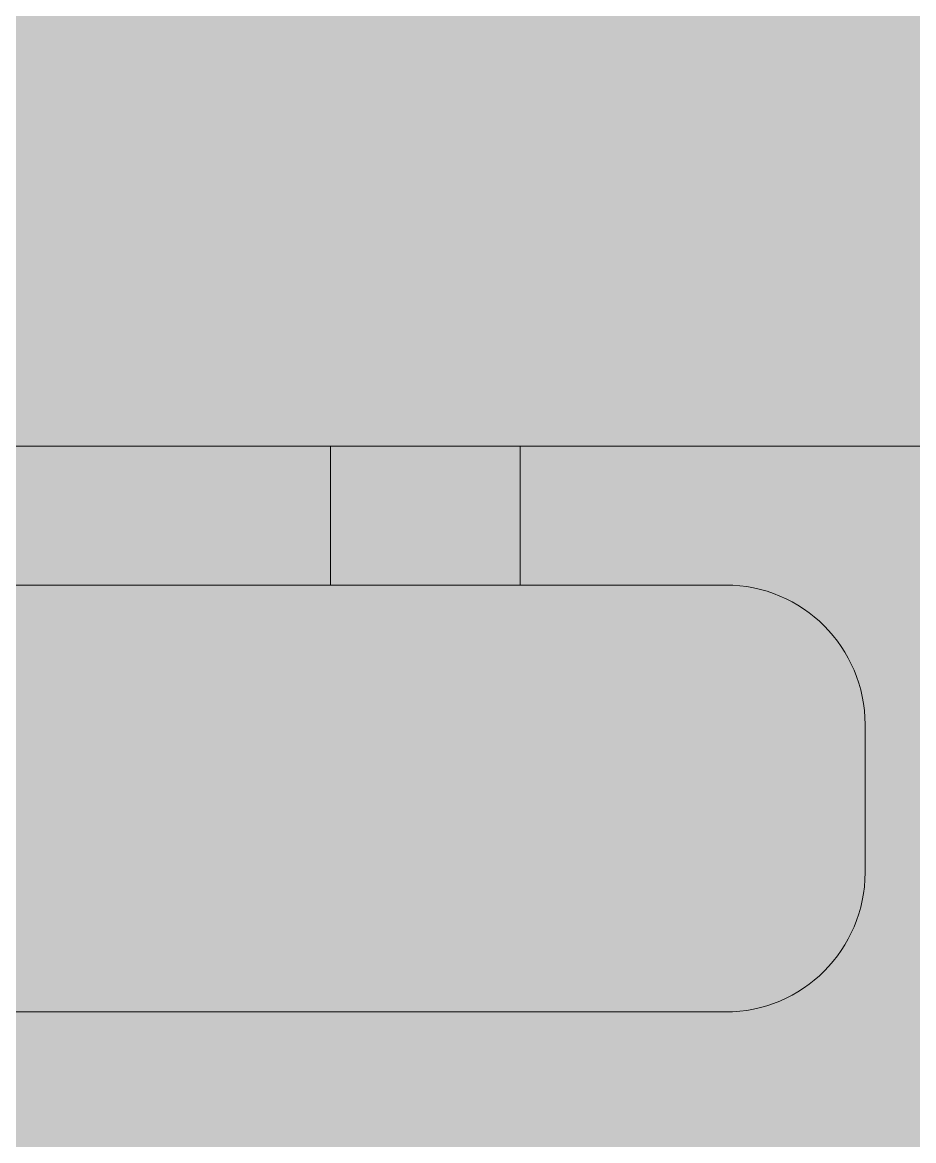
# Model space of a CAD drawing. Header units: inches. Extents: x -12418 to 183584, y -29325 to 19878.
# Drawn here: x 6121.3 to 6246.6, y -9268.2 to -9111 of the extents above; entities that cross this region are included whole.
import ezdxf
from ezdxf.enums import TextEntityAlignment as Align

# ---------------------------------------------------------------- set-up
doc = ezdxf.new("R2010")
doc.units = ezdxf.units.IN
doc.header["$LTSCALE"] = 25
doc.header["$MEASUREMENT"] = 0
doc.linetypes.add('DASHDOT', pattern=[25.4, 12.7, -6.35, 0, -6.35])
doc.layers.get('0').update_dxf_attribs({"color": 8})
for name, color, linetype, lineweight in [('00-Ground Floor$0$LOADING', 253, 'Continuous', 5), ('00-Ground Floor$0$NEW Wall', 166, 'Continuous', 5), ('E-LITE-CIRC-NUMB', 6, 'Continuous', 25), ('E-LITE-CLNG', 150, 'Continuous', 35), ('E-LITE-CLNG-CNDT', 6, 'DASHDOT', 35), ('E-LITE-CTRL', 6, 'Continuous', 25), ('E-LITE-IDEN', 6, 'Continuous', 25)]:
    doc.layers.add(name, color=color, linetype=linetype, lineweight=lineweight)
doc.styles.add('DC_Simplex', font='SIMPLEX.shx', dxfattribs={"width": 0.7})

# ---------------------------------------------------------------- blocks, each defined once
blk = doc.blocks.new('*X137')
at = {"color": 0}
for p, q in [((5, 3), (5, 3)), ((5, 3), (5, 3)), ((5, 3), (5, 3)), ((5, 3), (5, 3)), ((5, 3), (5, 3)), ((5, 3), (5, 3)), ((5, 3), (5, 3)), ((5, 3), (5, 3)), ((5, 3), (5, 3)), ((5, 3), (5, 3)), ((5, 3), (5, 3)), ((5, 3), (5, 3)), ((5, 3), (5, 3)), ((5, 3), (5, 3)), ((5, 3), (5, 3)), ((5, 3), (5, 3)), ((5, 3), (5, 3)), ((5, 3), (5, 3)), ((5, 3), (5, 3)), ((5, 3), (5, 3)), ((5, 3), (5, 3)), ((5, 3), (5, 3)), ((5, 3), (5, 3)), ((5, 3), (5, 3)), ((5, 3), (5, 3)), ((5, 3), (5, 3)), ((5, 3), (5, 3)), ((5, 3), (5, 3)), ((5, 3), (5, 3)), ((5, 3), (5, 3)), ((5, 3), (5, 3)), ((5, 3), (5, 3)), ((5, 3), (5, 3)), ((5, 3), (5, 3)), ((5, 3), (5, 3)), ((5, 3), (5, 3)), ((5, 3), (5, 3)), ((5, 3), (5, 3)), ((5, 3), (5, 3)), ((5, 3), (5, 3)), ((5, 3), (5, 3)), ((5, 3), (5, 3)), ((5, 3), (5, 3)), ((5, 3), (5, 3)), ((5, 3), (5, 3)), ((5, 3), (5, 3)), ((5, 3), (5, 3)), ((5, 3), (5, 3)), ((5, 3), (5, 3)), ((5, 3), (5, 3)), ((5, 3), (5, 3)), ((5, 3), (5, 3)), ((5, 3), (5, 3)), ((5, 3), (5, 3)), ((5, 3), (5, 3)), ((5, 3), (5, 3)), ((5, 3), (5, 3)), ((5, 3), (5, 3)), ((5, 3), (5, 3)), ((5, 3), (5, 3)), ((5, 3), (5, 3)), ((5, 3), (5, 3)), ((5, 3), (5, 3)), ((5, 3), (5, 3)), ((5, 3), (5, 3)), ((5, 3), (5, 3)), ((6, 3), (5, 3)), ((5, 3), (5, 3)), ((6, 3), (5, 3)), ((5, 3), (5, 3)), ((6, 3), (5, 3)), ((5, 3), (5, 3)), ((6, 3), (5, 3)), ((5, 3), (5, 3)), ((5, 3), (5, 3)), ((5, 3), (5, 3)), ((5, 3), (5, 3)), ((5, 3), (5, 3)), ((5, 3), (5, 3)), ((5, 3), (5, 3)), ((5, 3), (5, 3)), ((5, 3), (5, 3)), ((5, 3), (5, 3)), ((5, 3), (5, 3)), ((5, 3), (5, 3)), ((5, 3), (5, 3)), ((5, 3), (5, 3)), ((5, 3), (5, 3)), ((5, 3), (5, 3)), ((5, 3), (5, 3)), ((5, 3), (5, 3)), ((5, 3), (5, 3)), ((5, 3), (5, 3)), ((5, 3), (5, 3)), ((5, 3), (5, 3)), ((5, 3), (5, 3)), ((6, 3), (6, 3)), ((6, 3), (6, 3)), ((6, 3), (6, 3)), ((6, 3), (6, 3)), ((6, 3), (6, 3)), ((6, 3), (6, 3)), ((6, 3), (6, 3)), ((6, 3), (6, 3)), ((6, 3), (6, 3)), ((6, 3), (6, 3)), ((6, 3), (6, 3)), ((6, 3), (6, 3)), ((6, 3), (6, 3)), ((6, 3), (6, 3)), ((6, 3), (6, 3)), ((6, 3), (6, 3)), ((6, 3), (6, 3)), ((6, 3), (6, 3)), ((6, 3), (6, 3)), ((6, 3), (6, 3)), ((6, 3), (6, 3)), ((6, 3), (6, 3)), ((6, 3), (6, 3)), ((6, 3), (6, 3)), ((6, 3), (6, 3)), ((6, 3), (6, 3)), ((6, 3), (6, 3)), ((6, 3), (6, 3)), ((6, 3), (6, 3)), ((6, 3), (6, 3)), ((6, 3), (6, 3)), ((6, 3), (6, 3)), ((6, 3), (6, 3)), ((6, 3), (6, 3)), ((6, 3), (6, 3)), ((6, 3), (6, 3)), ((6, 3), (6, 3)), ((6, 3), (6, 3)), ((6, 3), (6, 3)), ((6, 3), (6, 3)), ((6, 3), (6, 3)), ((6, 3), (6, 3)), ((6, 3), (6, 3)), ((6, 3), (6, 3)), ((6, 3), (6, 3)), ((6, 3), (6, 3)), ((6, 3), (6, 3)), ((6, 3), (6, 3)), ((6, 3), (6, 3)), ((6, 3), (6, 3)), ((6, 3), (6, 3)), ((6, 3), (6, 3)), ((6, 3), (6, 3)), ((6, 3), (6, 3)), ((6, 3), (6, 3)), ((6, 3), (6, 3)), ((6, 3), (6, 3)), ((6, 3), (6, 3)), ((6, 3), (6, 3)), ((6, 3), (6, 3)), ((6, 3), (6, 3)), ((6, 3), (6, 3)), ((6, 3), (6, 3)), ((6, 3), (6, 3)), ((6, 3), (6, 3)), ((6, 3), (6, 3)), ((6, 3), (6, 3)), ((6, 3), (6, 3)), ((6, 3), (6, 3)), ((6, 3), (6, 3)), ((6, 3), (6, 3)), ((6, 3), (6, 3)), ((6, 3), (6, 3)), ((6, 3), (6, 3)), ((6, 3), (6, 3)), ((6, 3), (6, 3)), ((6, 3), (6, 3)), ((6, 3), (6, 3)), ((6, 3), (6, 3)), ((6, 3), (6, 3)), ((6, 3), (6, 3)), ((6, 3), (6, 3)), ((6, 3), (6, 3)), ((6, 3), (6, 3)), ((6, 3), (6, 3)), ((6, 3), (6, 3)), ((6, 3), (6, 3)), ((6, 3), (6, 3)), ((6, 3), (6, 3)), ((6, 3), (6, 3)), ((6, 3), (6, 3)), ((6, 3), (6, 3)), ((6, 3), (6, 3)), ((6, 3), (6, 3)), ((6, 3), (6, 3)), ((6, 3), (6, 3)), ((6, 3), (6, 3)), ((6, 3), (6, 3)), ((6, 3), (6, 3)), ((6, 3), (6, 3)), ((6, 3), (6, 3)), ((6, 3), (6, 3)), ((6, 3), (6, 3)), ((6, 3), (6, 3)), ((6, 3), (6, 3)), ((6, 3), (6, 3)), ((6, 3), (6, 3)), ((6, 3), (6, 3)), ((6, 3), (6, 3)), ((6, 3), (6, 3)), ((6, 3), (6, 3)), ((6, 3), (6, 3)), ((6, 3), (6, 3)), ((6, 3), (6, 3)), ((6, 3), (6, 3)), ((6, 3), (6, 3)), ((6, 3), (6, 3)), ((6, 3), (6, 3)), ((6, 3), (6, 3)), ((6, 3), (6, 3)), ((6, 3), (6, 3)), ((6, 3), (6, 3)), ((6, 3), (6, 3)), ((6, 3), (6, 3)), ((6, 3), (6, 3)), ((6, 3), (6, 3)), ((6, 3), (6, 3)), ((6, 3), (6, 3)), ((6, 3), (6, 3)), ((6, 3), (6, 3)), ((6, 3), (6, 3)), ((6, 3), (6, 3)), ((6, 3), (6, 3)), ((6, 3), (6, 3)), ((6, 3), (6, 3)), ((6, 3), (6, 3)), ((6, 3), (6, 3)), ((6, 3), (6, 3)), ((6, 3), (6, 3)), ((6, 3), (6, 3)), ((6, 3), (6, 3)), ((6, 3), (6, 3)), ((6, 3), (6, 3)), ((6, 3), (6, 3)), ((6, 3), (6, 3)), ((6, 3), (6, 3)), ((6, 3), (6, 3)), ((6, 3), (6, 3)), ((6, 3), (6, 3)), ((6, 3), (6, 3)), ((6, 3), (6, 3)), ((6, 3), (6, 3)), ((6, 3), (6, 3)), ((6, 3), (6, 3)), ((6, 3), (6, 3)), ((6, 3), (6, 3)), ((6, 3), (6, 3)), ((6, 3), (6, 3)), ((6, 3), (6, 3)), ((6, 3), (6, 3)), ((6, 3), (6, 3)), ((6, 3), (6, 3)), ((6, 3), (6, 3)), ((6, 3), (6, 3)), ((6, 3), (6, 3)), ((6, 3), (6, 3)), ((6, 3), (6, 3)), ((6, 3), (6, 3)), ((6, 3), (6, 3)), ((6, 3), (6, 3)), ((6, 3), (6, 3)), ((6, 3), (6, 3)), ((6, 3), (6, 3)), ((6, 3), (6, 3)), ((6, 3), (6, 3)), ((6, 3), (6, 3)), ((6, 3), (6, 3)), ((6, 3), (6, 3)), ((6, 3), (6, 3)), ((6, 3), (6, 3)), ((6, 3), (6, 3)), ((6, 3), (6, 3)), ((6, 3), (6, 3)), ((6, 3), (6, 3)), ((6, 3), (6, 3)), ((6, 3), (6, 3)), ((6, 3), (6, 3)), ((6, 3), (6, 3)), ((6, 3), (6, 3)), ((6, 3), (6, 3)), ((6, 3), (6, 3)), ((6, 3), (6, 3)), ((6, 3), (6, 3)), ((6, 3), (6, 3)), ((6, 3), (6, 3)), ((6, 3), (6, 3)), ((6, 3), (6, 3)), ((6, 3), (6, 3)), ((6, 3), (6, 3)), ((6, 3), (6, 3)), ((6, 3), (6, 3)), ((6, 3), (6, 3)), ((6, 3), (6, 3)), ((6, 3), (6, 3)), ((6, 3), (5, 3)), ((6, 3), (5, 3)), ((6, 3), (5, 3)), ((6, 3), (5, 3)), ((6, 3), (5, 3)), ((6, 3), (6, 3)), ((6, 3), (6, 3)), ((6, 3), (6, 3)), ((6, 3), (6, 3)), ((6, 3), (6, 3)), ((6, 3), (6, 3)), ((6, 3), (6, 3)), ((6, 3), (6, 3)), ((6, 3), (6, 3)), ((6, 3), (6, 3)), ((6, 3), (6, 3)), ((6, 3), (6, 3)), ((6, 3), (6, 3)), ((6, 3), (6, 3)), ((6, 3), (6, 3)), ((6, 3), (6, 3)), ((6, 3), (6, 3)), ((6, 3), (6, 3)), ((6, 3), (6, 3)), ((6, 3), (6, 3)), ((6, 3), (6, 3)), ((6, 3), (6, 3)), ((6, 3), (6, 3)), ((6, 3), (6, 3)), ((6, 3), (6, 3)), ((6, 3), (6, 3)), ((6, 3), (6, 3)), ((6, 3), (6, 3)), ((6, 3), (6, 3)), ((6, 3), (6, 3)), ((6, 3), (6, 3)), ((6, 3), (6, 3)), ((6, 3), (6, 3)), ((6, 3), (6, 3)), ((6, 3), (6, 3)), ((6, 3), (6, 3)), ((6, 3), (6, 3)), ((6, 3), (6, 3)), ((6, 3), (6, 3)), ((6, 3), (6, 3)), ((6, 3), (6, 3)), ((6, 3), (6, 3)), ((6, 3), (6, 3)), ((6, 3), (6, 3)), ((6, 3), (6, 3)), ((6, 3), (6, 3)), ((6, 3), (6, 3)), ((6, 3), (6, 3)), ((6, 3), (6, 3)), ((6, 3), (6, 3)), ((6, 3), (6, 3)), ((6, 3), (6, 3)), ((6, 3), (6, 3)), ((6, 3), (6, 3)), ((6, 3), (6, 3)), ((6, 3), (6, 3)), ((6, 3), (6, 3)), ((6, 3), (6, 3)), ((6, 3), (6, 3)), ((6, 3), (6, 3)), ((6, 3), (6, 3)), ((6, 3), (6, 3)), ((6, 3), (6, 3)), ((6, 3), (6, 3)), ((6, 3), (6, 3)), ((6, 3), (6, 3)), ((6, 3), (6, 3)), ((6, 3), (6, 3)), ((6, 3), (6, 3)), ((6, 3), (6, 3)), ((6, 3), (6, 3)), ((6, 3), (6, 3)), ((6, 3), (6, 3)), ((6, 3), (6, 3)), ((6, 3), (6, 3)), ((6, 3), (6, 3)), ((6, 3), (6, 3)), ((6, 3), (6, 3)), ((6, 3), (6, 3)), ((6, 3), (6, 3)), ((6, 3), (6, 3)), ((6, 3), (6, 3)), ((6, 3), (6, 3)), ((6, 3), (6, 3)), ((6, 3), (6, 3)), ((6, 3), (6, 3)), ((6, 3), (6, 3)), ((6, 3), (6, 3)), ((6, 3), (6, 3)), ((6, 3), (6, 3)), ((6, 3), (6, 3)), ((6, 3), (6, 3)), ((6, 3), (6, 3)), ((6, 3), (6, 3)), ((6, 3), (6, 3)), ((6, 3), (6, 3)), ((6, 3), (6, 3)), ((6, 3), (6, 3)), ((6, 3), (6, 3)), ((6, 3), (6, 3)), ((6, 3), (6, 3)), ((6, 3), (6, 3)), ((6, 3), (6, 3)), ((6, 3), (6, 3)), ((6, 3), (6, 3)), ((6, 3), (6, 3)), ((6, 3), (6, 3)), ((6, 3), (6, 3)), ((6, 3), (6, 3)), ((6, 3), (6, 3)), ((6, 3), (6, 3)), ((6, 3), (6, 3)), ((6, 3), (6, 3)), ((6, 3), (6, 3)), ((6, 3), (6, 3)), ((6, 3), (6, 3)), ((6, 3), (6, 3)), ((6, 3), (6, 3)), ((6, 3), (6, 3)), ((6, 3), (6, 3)), ((6, 3), (6, 3)), ((6, 3), (6, 3)), ((6, 3), (6, 3)), ((6, 3), (6, 3)), ((6, 3), (6, 3)), ((6, 3), (6, 3)), ((6, 3), (6, 3)), ((6, 3), (6, 3)), ((6, 3), (6, 3)), ((6, 3), (6, 3)), ((6, 3), (6, 3)), ((6, 3), (6, 3)), ((6, 3), (6, 3)), ((6, 3), (6, 3)), ((6, 3), (6, 3)), ((6, 3), (6, 3)), ((6, 3), (6, 3)), ((6, 3), (6, 3)), ((6, 3), (6, 3)), ((6, 3), (6, 3)), ((6, 3), (6, 3)), ((6, 3), (6, 3)), ((6, 3), (6, 3)), ((6, 3), (6, 3)), ((6, 3), (6, 3)), ((6, 3), (6, 3)), ((6, 3), (6, 3)), ((6, 3), (6, 3)), ((6, 3), (6, 3)), ((6, 3), (6, 3)), ((6, 3), (6, 3)), ((6, 3), (6, 3)), ((6, 3), (6, 3)), ((6, 3), (6, 3)), ((6, 3), (6, 3)), ((6, 3), (6, 3)), ((6, 3), (6, 3)), ((6, 3), (6, 3)), ((6, 3), (6, 3)), ((6, 3), (6, 3)), ((6, 3), (6, 3)), ((6, 3), (6, 3)), ((6, 3), (6, 3)), ((6, 3), (6, 3)), ((6, 3), (6, 3)), ((6, 3), (6, 3)), ((6, 3), (6, 3)), ((6, 3), (6, 3)), ((6, 3), (6, 3)), ((6, 3), (6, 3)), ((6, 3), (6, 3)), ((6, 3), (6, 3)), ((6, 3), (6, 3)), ((6, 3), (6, 3)), ((6, 3), (6, 3)), ((6, 3), (6, 3)), ((6, 3), (6, 3)), ((6, 3), (6, 3)), ((6, 3), (6, 3)), ((6, 3), (6, 3)), ((6, 3), (6, 3)), ((6, 3), (6, 3)), ((6, 3), (6, 3)), ((6, 3), (6, 3)), ((6, 3), (6, 3)), ((6, 3), (6, 3)), ((6, 3), (6, 3)), ((6, 3), (6, 3)), ((6, 3), (6, 3)), ((6, 3), (6, 3)), ((6, 3), (6, 3)), ((6, 3), (6, 3)), ((6, 3), (6, 3)), ((6, 3), (6, 3)), ((6, 3), (6, 3)), ((6, 3), (6, 3)), ((6, 3), (6, 3)), ((6, 3), (6, 3)), ((6, 3), (6, 3)), ((6, 3), (6, 3)), ((6, 3), (6, 3)), ((6, 3), (6, 3)), ((6, 3), (6, 3)), ((6, 3), (6, 3)), ((6, 3), (6, 3)), ((6, 3), (6, 3)), ((6, 3), (6, 3)), ((6, 3), (6, 3)), ((6, 3), (6, 3)), ((6, 3), (6, 3)), ((6, 3), (6, 3)), ((6, 3), (6, 3)), ((6, 3), (6, 3)), ((6, 3), (6, 3)), ((6, 3), (6, 3)), ((6, 3), (6, 3)), ((6, 3), (6, 3)), ((6, 3), (6, 3)), ((6, 3), (6, 3)), ((6, 3), (6, 3)), ((6, 3), (6, 3)), ((6, 3), (6, 3)), ((6, 3), (6, 3)), ((6, 3), (6, 3)), ((6, 3), (6, 3)), ((6, 3), (6, 3)), ((6, 3), (6, 3)), ((6, 3), (6, 3)), ((6, 3), (6, 3)), ((6, 3), (6, 3)), ((6, 3), (6, 3)), ((6, 3), (6, 3)), ((6, 3), (6, 3)), ((6, 3), (6, 3)), ((6, 3), (6, 3)), ((6, 3), (6, 3)), ((6, 3), (6, 3)), ((6, 3), (6, 3)), ((6, 3), (6, 3)), ((6, 3), (6, 3)), ((6, 3), (6, 3)), ((6, 3), (6, 3)), ((6, 3), (6, 3)), ((6, 3), (6, 3)), ((6, 3), (6, 3)), ((6, 3), (6, 3)), ((6, 3), (6, 3)), ((6, 3), (6, 3)), ((6, 3), (6, 3)), ((6, 3), (6, 3)), ((6, 3), (6, 3)), ((6, 3), (6, 3)), ((6, 3), (6, 3)), ((6, 3), (6, 3)), ((6, 3), (6, 3)), ((6, 3), (6, 3)), ((6, 3), (6, 3)), ((6, 3), (6, 3)), ((6, 3), (6, 3)), ((6, 3), (6, 3)), ((6, 3), (6, 3)), ((6, 3), (6, 3)), ((6, 3), (6, 3)), ((6, 3), (6, 3)), ((6, 3), (6, 3)), ((6, 3), (6, 3)), ((6, 3), (6, 3)), ((6, 3), (6, 3)), ((6, 3), (6, 3)), ((6, 3), (6, 3)), ((6, 3), (6, 3)), ((6, 3), (6, 3)), ((6, 3), (6, 3)), ((6, 3), (6, 3)), ((6, 3), (6, 3)), ((6, 3), (6, 3)), ((6, 3), (6, 3)), ((6, 3), (6, 3)), ((6, 3), (6, 3)), ((6, 3), (6, 3)), ((6, 3), (6, 3)), ((6, 3), (6, 3)), ((6, 3), (6, 3)), ((6, 3), (6, 3)), ((6, 3), (6, 3)), ((6, 3), (6, 3)), ((6, 3), (6, 3)), ((6, 3), (6, 3)), ((6, 3), (6, 3)), ((6, 3), (6, 3)), ((6, 3), (6, 3)), ((6, 3), (6, 3)), ((6, 3), (6, 3)), ((6, 3), (6, 3)), ((6, 3), (6, 3)), ((6, 3), (6, 3)), ((6, 3), (6, 3)), ((6, 3), (6, 3)), ((6, 3), (6, 3)), ((6, 3), (6, 3)), ((6, 3), (6, 3)), ((6, 3), (6, 3)), ((6, 3), (6, 3)), ((6, 3), (6, 3)), ((6, 3), (6, 3)), ((6, 3), (6, 3)), ((6, 3), (6, 3)), ((6, 3), (6, 3)), ((6, 3), (6, 3)), ((6, 3), (6, 3)), ((6, 3), (6, 3)), ((6, 3), (6, 3)), ((6, 3), (6, 3)), ((6, 3), (6, 3)), ((6, 3), (6, 3)), ((6, 3), (6, 3)), ((6, 3), (6, 3))]:
    blk.add_line(p, q, dxfattribs=at)
blk = doc.blocks.new('*X138')
at = {"color": 0}
for p, q in [((13, 1), (13, 1)), ((13, 1), (13, 1)), ((13, 1), (13, 1)), ((13, 1), (13, 1)), ((13, 1), (13, 1)), ((13, 1), (13, 1)), ((13, 1), (13, 1)), ((13, 1), (13, 1)), ((13, 1), (13, 1)), ((13, 1), (13, 1)), ((13, 1), (13, 1)), ((13, 1), (13, 1)), ((13, 1), (13, 1)), ((13, 1), (13, 1)), ((13, 1), (13, 1)), ((13, 1), (14, 1)), ((13, 1), (14, 1)), ((13, 1), (14, 1)), ((13, 1), (13, 1)), ((13, 1), (13, 1)), ((13, 1), (13, 1)), ((13, 1), (13, 1)), ((13, 1), (13, 1)), ((13, 1), (13, 1)), ((13, 1), (13, 1)), ((13, 1), (13, 1)), ((13, 1), (13, 1)), ((13, 1), (13, 1)), ((13, 1), (13, 1)), ((13, 1), (13, 1)), ((13, 1), (13, 1)), ((13, 1), (13, 1)), ((13, 1), (13, 1)), ((13, 1), (13, 1)), ((13, 1), (13, 1)), ((13, 1), (13, 1)), ((13, 1), (13, 1)), ((13, 1), (13, 1)), ((13, 1), (13, 1)), ((13, 1), (13, 1)), ((13, 1), (13, 1)), ((13, 1), (13, 1)), ((13, 1), (13, 1)), ((13, 1), (13, 1)), ((13, 1), (13, 1)), ((13, 1), (13, 1)), ((13, 1), (13, 1)), ((13, 1), (13, 1)), ((13, 1), (13, 1)), ((13, 1), (13, 1)), ((13, 1), (13, 1)), ((13, 1), (13, 1)), ((13, 1), (13, 1)), ((13, 1), (13, 1)), ((13, 1), (13, 1)), ((13, 1), (13, 1)), ((13, 1), (13, 1)), ((13, 1), (13, 1)), ((13, 1), (13, 1)), ((13, 1), (13, 1)), ((13, 1), (13, 1)), ((13, 1), (13, 1)), ((13, 1), (13, 1)), ((13, 1), (13, 1)), ((13, 1), (13, 1)), ((13, 1), (13, 1)), ((13, 1), (13, 1)), ((13, 1), (13, 1)), ((13, 1), (13, 1)), ((13, 1), (13, 1)), ((13, 1), (13, 1)), ((13, 1), (13, 1)), ((13, 1), (13, 1)), ((13, 1), (13, 1)), ((13, 1), (13, 1)), ((13, 1), (13, 1)), ((13, 1), (13, 1)), ((13, 1), (13, 1)), ((13, 1), (13, 1)), ((13, 1), (13, 1)), ((13, 1), (13, 1)), ((13, 1), (13, 1)), ((13, 1), (13, 1)), ((13, 1), (13, 1)), ((13, 1), (13, 1)), ((13, 1), (13, 1)), ((13, 1), (13, 1)), ((13, 1), (13, 1)), ((13, 1), (13, 1)), ((13, 1), (13, 1)), ((13, 1), (13, 1)), ((13, 1), (13, 1)), ((13, 1), (13, 1)), ((13, 1), (13, 1)), ((13, 1), (13, 1)), ((13, 1), (13, 1)), ((13, 1), (13, 1)), ((13, 1), (13, 1)), ((13, 1), (13, 1)), ((13, 1), (13, 1)), ((13, 1), (13, 1)), ((13, 1), (13, 1)), ((13, 1), (13, 1)), ((13, 1), (13, 1)), ((13, 1), (13, 1)), ((13, 1), (13, 1)), ((13, 1), (13, 1)), ((13, 1), (13, 1)), ((13, 1), (13, 1)), ((13, 1), (13, 1)), ((13, 1), (13, 1)), ((13, 1), (13, 1)), ((13, 1), (13, 1)), ((13, 1), (13, 1)), ((13, 1), (13, 1)), ((13, 1), (13, 1)), ((13, 1), (13, 1)), ((13, 1), (13, 1)), ((13, 1), (13, 1)), ((13, 1), (13, 1)), ((13, 1), (13, 1)), ((13, 1), (13, 1)), ((13, 1), (13, 1)), ((13, 1), (14, 1)), ((13, 0), (13, 0)), ((13, 0), (13, 0)), ((13, 0), (13, 0)), ((13, 0), (13, 0)), ((13, 0), (13, 0)), ((13, 0), (13, 0)), ((13, 0), (13, 0)), ((13, 0), (13, 0)), ((13, 0), (13, 0)), ((13, 0), (13, 0)), ((13, 0), (13, 0)), ((13, 0), (13, 0)), ((13, 0), (13, 0)), ((13, 0), (13, 0)), ((13, 0), (13, 0)), ((13, 0), (13, 0)), ((13, 0), (13, 0)), ((13, 0), (13, 0)), ((13, 0), (13, 0)), ((13, 0), (13, 0)), ((13, 0), (13, 0)), ((13, 0), (13, 0)), ((13, 0), (13, 0)), ((13, 0), (13, 0)), ((13, 0), (13, 0)), ((13, 0), (13, 0)), ((13, 0), (13, 0)), ((13, 0), (13, 0)), ((13, 0), (13, 0)), ((13, 0), (13, 0)), ((13, 0), (13, 0)), ((13, 0), (13, 0)), ((13, 0), (13, 0)), ((13, 0), (13, 0)), ((13, 0), (13, 0)), ((13, 0), (13, 0)), ((13, 0), (13, 0)), ((13, 0), (13, 0)), ((13, 0), (13, 0)), ((13, 0), (13, 0)), ((13, 0), (13, 0)), ((13, 0), (13, 0)), ((13, 0), (13, 0)), ((13, 0), (13, 0)), ((13, 0), (13, 0)), ((13, 0), (13, 0)), ((13, 0), (13, 0)), ((13, 0), (13, 0)), ((13, 0), (14, 0)), ((13, 0), (14, 0)), ((13, 0), (13, 0)), ((13, 0), (14, 0)), ((14, 1), (14, 1)), ((14, 1), (14, 1)), ((14, 1), (14, 1)), ((14, 1), (14, 1)), ((14, 1), (14, 1)), ((14, 1), (14, 1)), ((14, 1), (14, 1)), ((14, 1), (14, 1)), ((14, 1), (14, 1)), ((14, 1), (14, 1)), ((14, 1), (14, 1)), ((14, 1), (14, 1)), ((14, 1), (14, 1)), ((14, 1), (14, 1)), ((14, 1), (14, 1)), ((14, 1), (14, 1)), ((14, 1), (14, 1)), ((14, 1), (14, 1)), ((14, 1), (14, 1)), ((14, 1), (14, 1)), ((14, 1), (14, 1)), ((14, 1), (14, 1)), ((14, 1), (14, 1)), ((14, 1), (14, 1)), ((14, 1), (14, 1)), ((14, 1), (14, 1)), ((14, 1), (14, 1)), ((14, 1), (14, 1)), ((14, 1), (14, 1)), ((14, 1), (14, 1)), ((14, 1), (14, 1)), ((14, 1), (14, 1)), ((14, 1), (14, 1)), ((14, 1), (14, 1)), ((14, 1), (14, 1)), ((14, 1), (14, 1)), ((14, 1), (14, 1)), ((14, 1), (14, 1)), ((14, 1), (14, 1)), ((14, 1), (14, 1)), ((14, 1), (14, 1)), ((14, 1), (14, 1)), ((14, 1), (14, 1)), ((14, 1), (14, 1)), ((14, 1), (14, 1)), ((14, 1), (14, 1)), ((14, 1), (14, 1)), ((14, 1), (14, 1)), ((14, 1), (14, 1)), ((14, 1), (14, 1)), ((14, 1), (14, 1)), ((14, 1), (14, 1)), ((14, 1), (14, 1)), ((14, 1), (14, 1)), ((14, 1), (14, 1)), ((14, 1), (14, 1)), ((14, 1), (14, 1)), ((14, 1), (14, 1)), ((14, 1), (14, 1)), ((14, 1), (14, 1)), ((14, 1), (14, 1)), ((14, 1), (14, 1)), ((14, 1), (14, 1)), ((14, 1), (14, 1)), ((14, 1), (14, 1)), ((14, 1), (14, 1)), ((14, 1), (14, 1)), ((14, 1), (14, 1)), ((14, 1), (14, 1)), ((14, 1), (14, 1)), ((14, 1), (14, 1)), ((14, 1), (14, 1)), ((14, 1), (14, 1)), ((14, 1), (14, 1)), ((14, 1), (14, 1)), ((14, 1), (14, 1)), ((14, 1), (14, 1)), ((14, 1), (14, 1)), ((14, 1), (14, 1)), ((14, 1), (14, 1)), ((14, 1), (14, 1)), ((14, 1), (14, 1)), ((14, 1), (14, 1)), ((14, 1), (14, 1)), ((14, 1), (14, 1)), ((14, 1), (14, 1)), ((14, 1), (14, 1)), ((14, 1), (14, 1)), ((14, 1), (14, 1)), ((14, 1), (14, 1)), ((14, 1), (14, 1)), ((14, 1), (14, 1)), ((14, 1), (14, 1)), ((14, 1), (14, 1)), ((14, 0), (14, 0)), ((14, 0), (14, 0)), ((14, 0), (14, 0)), ((14, 0), (14, 0)), ((14, 0), (14, 0)), ((14, 0), (14, 0)), ((14, 0), (14, 0)), ((14, 0), (14, 0)), ((14, 0), (14, 0)), ((14, 0), (14, 0)), ((14, 0), (14, 0)), ((14, 0), (14, 0)), ((14, 0), (14, 0)), ((14, 0), (14, 0)), ((14, 0), (14, 0)), ((14, 0), (14, 0)), ((14, 0), (14, 0)), ((14, 0), (14, 0)), ((14, 0), (14, 0)), ((14, 0), (14, 0)), ((14, 0), (14, 0)), ((14, 0), (14, 0)), ((14, 0), (14, 0)), ((14, 0), (14, 0)), ((14, 0), (14, 0)), ((14, 0), (14, 0)), ((14, 0), (14, 0)), ((14, 0), (14, 0)), ((14, 0), (14, 0)), ((14, 0), (14, 0)), ((14, 0), (14, 0)), ((14, 0), (14, 0)), ((14, 0), (14, 0)), ((14, 0), (14, 0)), ((14, 0), (14, 0)), ((14, 0), (14, 0)), ((14, 0), (14, 0)), ((14, 0), (14, 0)), ((14, 0), (14, 0)), ((14, 0), (14, 0)), ((14, 0), (14, 0)), ((14, 0), (14, 0)), ((14, 0), (14, 0)), ((14, 0), (14, 0)), ((14, 0), (14, 0)), ((14, 0), (14, 0)), ((14, 0), (14, 0)), ((14, 0), (14, 0)), ((13, 0), (13, 0)), ((13, 0), (14, 0)), ((13, 0), (13, 0)), ((13, 0), (14, 0)), ((13, 0), (13, 0)), ((13, 0), (14, 0)), ((13, 0), (13, 0)), ((13, 0), (13, 0)), ((13, 0), (13, 0)), ((13, 0), (13, 0)), ((13, 0), (14, 0)), ((13, 0), (13, 0)), ((13, 0), (14, 0)), ((13, 0), (13, 0)), ((13, 0), (14, 0)), ((13, 0), (13, 0)), ((13, 0), (14, 0)), ((13, 0), (13, 0)), ((13, 0), (14, 0)), ((13, 0), (13, 0)), ((13, 0), (14, 0)), ((13, 0), (13, 0)), ((13, 0), (14, 0)), ((13, 0), (13, 0)), ((13, 0), (13, 0)), ((13, 0), (13, 0)), ((13, 0), (14, 0)), ((13, 0), (13, 0)), ((13, 0), (14, 0)), ((13, 0), (13, 0)), ((13, 0), (14, 0)), ((13, 0), (13, 0)), ((13, 0), (14, 0)), ((13, 0), (13, 0)), ((13, 0), (13, 0)), ((13, 0), (13, 0)), ((13, 0), (13, 0)), ((13, 0), (13, 0)), ((13, 0), (13, 0)), ((13, 0), (13, 0)), ((13, 0), (13, 0)), ((13, 0), (13, 0)), ((13, 0), (13, 0)), ((13, 0), (13, 0)), ((13, 0), (13, 0)), ((13, 0), (13, 0)), ((13, 0), (13, 0)), ((13, 0), (13, 0)), ((13, 0), (13, 0)), ((13, 0), (13, 0)), ((13, 0), (13, 0)), ((13, 0), (13, 0)), ((13, 0), (13, 0)), ((13, 0), (13, 0)), ((13, 0), (13, 0)), ((13, 0), (13, 0)), ((13, 0), (13, 0)), ((13, 0), (13, 0)), ((13, 0), (13, 0)), ((13, 0), (13, 0)), ((13, 0), (13, 0)), ((13, 0), (13, 0)), ((13, 0), (13, 0)), ((13, 0), (13, 0)), ((13, -1), (13, -1)), ((13, -1), (13, -1)), ((13, -1), (13, -1)), ((13, -1), (13, -1)), ((13, -1), (13, -1)), ((13, -1), (14, -1)), ((13, -1), (13, -1)), ((14, 0), (14, 0)), ((14, 0), (14, 0)), ((14, 0), (14, 0)), ((14, 0), (14, 0)), ((14, 0), (14, 0)), ((14, 0), (14, 0)), ((14, 0), (14, 0)), ((14, 0), (14, 0)), ((14, 0), (14, 0)), ((14, 0), (14, 0)), ((14, 0), (14, 0)), ((14, 0), (14, 0)), ((14, 0), (14, 0)), ((14, 0), (14, 0)), ((14, 0), (14, 0)), ((13, 0), (14, 0)), ((14, 0), (14, 0)), ((14, 0), (14, 0)), ((14, 0), (14, 0)), ((14, 0), (14, 0)), ((14, 0), (14, 0)), ((14, 0), (14, 0)), ((14, 0), (14, 0)), ((14, 0), (14, 0)), ((14, 0), (14, 0)), ((14, 0), (14, 0)), ((14, 0), (14, 0)), ((14, 0), (14, 0)), ((14, 0), (14, 0)), ((14, 0), (14, 0)), ((14, 0), (14, 0)), ((14, 0), (14, 0)), ((14, 0), (14, 0)), ((14, 0), (14, 0)), ((14, 0), (14, 0)), ((14, 0), (14, 0)), ((14, 0), (14, 0)), ((14, 0), (14, 0)), ((14, 0), (14, 0)), ((14, 0), (14, 0)), ((14, 0), (14, 0)), ((14, 0), (14, 0)), ((14, 0), (14, 0)), ((14, 0), (14, 0)), ((14, 0), (14, 0)), ((14, 0), (14, 0)), ((14, 0), (14, 0)), ((14, 0), (14, 0)), ((14, 0), (14, 0)), ((14, 0), (14, 0)), ((14, -1), (14, -1)), ((14, -1), (14, -1)), ((14, -1), (14, -1)), ((14, -1), (14, -1)), ((14, -1), (14, -1))]:
    blk.add_line(p, q, dxfattribs=at)
blk = doc.blocks.new('00-Ground Floor$0$GF21018-P')
at = {"color": 0}
for p, q in [((0.22049, 0.47563), (0.22049, 0.0675)), ((0.25963, 0.34221), (0.2804, 0.34221)), ((0.24001, 0.32259), (0.24001, 0.14)), ((0.30001, 0.32259), (0.30001, 0.14)), ((0.22049, 0.29372), (0.24001, 0.29372)), ((0.22049, 0.26708), (0.24001, 0.26708))]:
    blk.add_line(p, q, dxfattribs=at)
for points in [[(0.24001, 0.29372), (0.24001, 0.29372), (0.24001, 0.29372), (0.24001, 0.29372), (0.24001, 0.29372), (0.24001, 0.29372), (0.24001, 0.29372), (0.24001, 0.29372), (0.24001, 0.29372), (0.24001, 0.29372), (0.24001, 0.29372), (0.24001, 0.29372), (0.24001, 0.29372), (0.24001, 0.29372), (0.24001, 0.29372), (0.24001, 0.29372), (0.24001, 0.29372), (0.24001, 0.29372), (0.24001, 0.29372), (0.24001, 0.29372), (0.24001, 0.29372), (0.24001, 0.29372), (0.24001, 0.29372), (0.24001, 0.29372), (0.24001, 0.29372), (0.24001, 0.29372), (0.24001, 0.29372), (0.24001, 0.29372), (0.24001, 0.29372), (0.24001, 0.29372), (0.24001, 0.29372), (0.24001, 0.29372), (0.24001, 0.29372), (0.24001, 0.29372), (0.24001, 0.29372), (0.24001, 0.29372), (0.24001, 0.29372), (0.24001, 0.29372), (0.24001, 0.29372), (0.24001, 0.29372), (0.24001, 0.29372), (0.24001, 0.29372), (0.24001, 0.29372), (0.24001, 0.29372), (0.24001, 0.29372), (0.24001, 0.29372), (0.24001, 0.29372), (0.24001, 0.29372), (0.24001, 0.29372), (0.24001, 0.29372), (0.24001, 0.29372), (0.24001, 0.29372), (0.24001, 0.29372), (0.24001, 0.29372), (0.24001, 0.29372), (0.24001, 0.29372), (0.24001, 0.29372), (0.24001, 0.29372), (0.24001, 0.29372), (0.24001, 0.29372), (0.24001, 0.29372), (0.24001, 0.29372), (0.24001, 0.29372), (0.24001, 0.29372), (0.24001, 0.29372), (0.24001, 0.29372), (0.24001, 0.29372), (0.24001, 0.29372), (0.24001, 0.29372), (0.24001, 0.29372), (0.24001, 0.29372), (0.24001, 0.29372), (0.24001, 0.29372), (0.24001, 0.29372), (0.24001, 0.29372), (0.24001, 0.29372), (0.24001, 0.29372), (0.24001, 0.29372), (0.24001, 0.29372), (0.24001, 0.29372), (0.24001, 0.29372), (0.24001, 0.29372), (0.24001, 0.29372), (0.24001, 0.29372), (0.24001, 0.29372), (0.24001, 0.29372), (0.24001, 0.29372), (0.24001, 0.29372), (0.24001, 0.29372), (0.24001, 0.29372), (0.24001, 0.29372), (0.24001, 0.29372), (0.24001, 0.29372), (0.24001, 0.29372), (0.24001, 0.29372), (0.24001, 0.29372), (0.24001, 0.29372), (0.24001, 0.29372), (0.24001, 0.29372), (0.24001, 0.29372), (0.24001, 0.29372), (0.24001, 0.29372), (0.24001, 0.29372), (0.24001, 0.29372), (0.24001, 0.29372), (0.24001, 0.29372), (0.24001, 0.29372), (0.24001, 0.29372), (0.24001, 0.29372), (0.24001, 0.29372), (0.24001, 0.29372), (0.24001, 0.29372), (0.24001, 0.29372), (0.24001, 0.29372), (0.24001, 0.29372), (0.24001, 0.29372), (0.24001, 0.29372), (0.24001, 0.29372), (0.24001, 0.29372), (0.24001, 0.29372), (0.24001, 0.29372), (0.24001, 0.29372), (0.24001, 0.29372), (0.24001, 0.29372), (0.24001, 0.29372), (0.24001, 0.29372), (0.24001, 0.29372), (0.24001, 0.29372), (0.24001, 0.29372), (0.24001, 0.29372), (0.24001, 0.29372), (0.24001, 0.29372), (0.24001, 0.29372), (0.24001, 0.29372), (0.24001, 0.29372), (0.24001, 0.29372), (0.24001, 0.29372), (0.24001, 0.29372), (0.24001, 0.29372), (0.24001, 0.29372), (0.24001, 0.29372), (0.24001, 0.29372), (0.24001, 0.29372), (0.24001, 0.29372), (0.24001, 0.29372), (0.24001, 0.29372), (0.24001, 0.29372), (0.24001, 0.29372), (0.24001, 0.29372), (0.24001, 0.29372), (0.24001, 0.29372), (0.24001, 0.29372), (0.24001, 0.29372), (0.24001, 0.29372), (0.24001, 0.29372), (0.24001, 0.29372), (0.24001, 0.29372), (0.24001, 0.29372), (0.24001, 0.29372), (0.24001, 0.29372), (0.24001, 0.29372), (0.24001, 0.29372), (0.24001, 0.29372), (0.24001, 0.29372), (0.24001, 0.29372), (0.24001, 0.29372), (0.24001, 0.29372), (0.24001, 0.29372), (0.24001, 0.29372), (0.24001, 0.29372), (0.24001, 0.29372), (0.24001, 0.29372), (0.24001, 0.29372), (0.24001, 0.29372), (0.24001, 0.29372), (0.24001, 0.29372), (0.24001, 0.29372), (0.24001, 0.29372), (0.24001, 0.29372), (0.24001, 0.29372), (0.24001, 0.29372), (0.24001, 0.29372), (0.24001, 0.29372), (0.24001, 0.29372), (0.24001, 0.29372), (0.24001, 0.29372), (0.24001, 0.29372), (0.24001, 0.29372), (0.24001, 0.29372), (0.24001, 0.29372), (0.24001, 0.29372), (0.24001, 0.29372), (0.24001, 0.29372), (0.24001, 0.29372), (0.24001, 0.29372), (0.24001, 0.29372), (0.24001, 0.29372), (0.24001, 0.29372), (0.24001, 0.29372), (0.24001, 0.29372), (0.24001, 0.29372), (0.24001, 0.29372), (0.24001, 0.29372), (0.24001, 0.29372), (0.24001, 0.29372), (0.24001, 0.29372), (0.24001, 0.29372), (0.24001, 0.29372), (0.24001, 0.29372), (0.24001, 0.29372), (0.24001, 0.29372), (0.24001, 0.29372), (0.24001, 0.29372), (0.24001, 0.29372), (0.24001, 0.29372), (0.24001, 0.29372), (0.24001, 0.29372), (0.24001, 0.29372), (0.24001, 0.29372), (0.24001, 0.29372), (0.24001, 0.29372), (0.24001, 0.29372), (0.24001, 0.29372), (0.24001, 0.29372), (0.24001, 0.29372), (0.24001, 0.29372), (0.24001, 0.29372), (0.24001, 0.29372), (0.24001, 0.29372), (0.24001, 0.29372), (0.24001, 0.29372), (0.24001, 0.29372), (0.24001, 0.29372), (0.24001, 0.29372), (0.24001, 0.29372), (0.24001, 0.29372), (0.24001, 0.29372), (0.24001, 0.29372), (0.24001, 0.29372), (0.24001, 0.29372), (0.24001, 0.29372), (0.24001, 0.29372), (0.24001, 0.29372), (0.24001, 0.29372), (0.24001, 0.29372), (0.24001, 0.29372), (0.24001, 0.29372), (0.24001, 0.29372), (0.24001, 0.29372), (0.24001, 0.29372), (0.24001, 0.29372), (0.24001, 0.29372), (0.24001, 0.29372), (0.24001, 0.29372), (0.24001, 0.29372), (0.24001, 0.29372), (0.24001, 0.29372), (0.24001, 0.29372), (0.24001, 0.29372), (0.24001, 0.29372), (0.24001, 0.29372), (0.24001, 0.29372), (0.24001, 0.29372), (0.24001, 0.29372), (0.24001, 0.29372), (0.24001, 0.29372), (0.24001, 0.29372), (0.24001, 0.29372), (0.24001, 0.29372), (0.24001, 0.29372), (0.24001, 0.29372), (0.24001, 0.29372), (0.24001, 0.29372), (0.24001, 0.29372), (0.24001, 0.29372), (0.24001, 0.29372), (0.24001, 0.29372)], [(0.24001, 0.29372), (0.24001, 0.29372), (0.24001, 0.29372), (0.24001, 0.29372), (0.24001, 0.29372), (0.24001, 0.29372), (0.24001, 0.29372), (0.24001, 0.29372), (0.24001, 0.29372), (0.24001, 0.29372), (0.24001, 0.29372), (0.24001, 0.29372), (0.24001, 0.29372), (0.24001, 0.29372), (0.24001, 0.29372), (0.24001, 0.29372), (0.24001, 0.29372), (0.24001, 0.29372), (0.24001, 0.29372), (0.24001, 0.29372), (0.24001, 0.29372), (0.24001, 0.29372), (0.24001, 0.29372), (0.24001, 0.29372), (0.24001, 0.29372), (0.24001, 0.29372), (0.24001, 0.29372), (0.24001, 0.29372), (0.24001, 0.29372), (0.24001, 0.29372), (0.24001, 0.29372), (0.24001, 0.29372), (0.24001, 0.29372), (0.24001, 0.29372), (0.24001, 0.29372), (0.24001, 0.29372), (0.24001, 0.29372), (0.24001, 0.29372), (0.24001, 0.29372), (0.24001, 0.29372), (0.24001, 0.29372), (0.24001, 0.29372), (0.24001, 0.29372), (0.24001, 0.29372), (0.24001, 0.29372), (0.24001, 0.29372), (0.24001, 0.29372), (0.24001, 0.29372), (0.24001, 0.29372), (0.24001, 0.29372), (0.24001, 0.29372), (0.24001, 0.29372), (0.24001, 0.29372), (0.24001, 0.29372), (0.24001, 0.29372), (0.24001, 0.29372), (0.24001, 0.29372), (0.24001, 0.29372), (0.24001, 0.29372), (0.24001, 0.29372), (0.24001, 0.29372), (0.24001, 0.29372), (0.24001, 0.29372), (0.24001, 0.29372), (0.24001, 0.29372), (0.24001, 0.29372), (0.24001, 0.29372), (0.24001, 0.29372), (0.24001, 0.29372), (0.24001, 0.29372), (0.24001, 0.29372), (0.24001, 0.29372), (0.24001, 0.29372), (0.24001, 0.29372), (0.24001, 0.29372), (0.24001, 0.29372), (0.24001, 0.29372), (0.24001, 0.29372), (0.24001, 0.29372), (0.24001, 0.29372), (0.24001, 0.29372), (0.24001, 0.29372), (0.24001, 0.29372), (0.24001, 0.29372), (0.24001, 0.29372), (0.24001, 0.29372), (0.24001, 0.29372), (0.24001, 0.29372), (0.24001, 0.29372), (0.24001, 0.29372), (0.24001, 0.29372), (0.24001, 0.29372), (0.24001, 0.29372), (0.24001, 0.29372), (0.24001, 0.29372), (0.24001, 0.29372), (0.24001, 0.29372), (0.24001, 0.29372), (0.24001, 0.29372), (0.24001, 0.29372), (0.24001, 0.29372), (0.24001, 0.29372), (0.24001, 0.29372), (0.24001, 0.29372), (0.24001, 0.29372), (0.24001, 0.29372), (0.24001, 0.29372), (0.24001, 0.29372), (0.24001, 0.29372), (0.24001, 0.29372), (0.24001, 0.29372), (0.24001, 0.29372), (0.24001, 0.29372), (0.24001, 0.29372), (0.24001, 0.29372), (0.24001, 0.29372), (0.24001, 0.29372), (0.24001, 0.29372), (0.24001, 0.29372), (0.24001, 0.29372), (0.24001, 0.29372), (0.24001, 0.29372), (0.24001, 0.29372), (0.24001, 0.29372), (0.24001, 0.29372), (0.24001, 0.29372), (0.24001, 0.29372), (0.24001, 0.29372), (0.24001, 0.29372), (0.24001, 0.29372), (0.24001, 0.29372), (0.24001, 0.29372), (0.24001, 0.29372), (0.24001, 0.29372), (0.24001, 0.29372), (0.24001, 0.29372), (0.24001, 0.29372), (0.24001, 0.29372), (0.24001, 0.29372), (0.24001, 0.29372), (0.24001, 0.29372), (0.24001, 0.29372), (0.24001, 0.29372), (0.24001, 0.29372), (0.24001, 0.29372), (0.24001, 0.29372), (0.24001, 0.29372), (0.24001, 0.29372), (0.24001, 0.29372), (0.24001, 0.29372), (0.24001, 0.29372), (0.24001, 0.29372), (0.24001, 0.29372), (0.24001, 0.29372), (0.24001, 0.29372), (0.24001, 0.29372), (0.24001, 0.29372), (0.24001, 0.29372), (0.24001, 0.29372), (0.24001, 0.29372), (0.24001, 0.29372), (0.24001, 0.29372), (0.24001, 0.29372), (0.24001, 0.29372), (0.24001, 0.29372), (0.24001, 0.29372), (0.24001, 0.29372), (0.24001, 0.29372), (0.24001, 0.29372), (0.24001, 0.29372), (0.24001, 0.29372), (0.24001, 0.29372), (0.24001, 0.29372), (0.24001, 0.29372), (0.24001, 0.29372), (0.24001, 0.29372), (0.24001, 0.29372), (0.24001, 0.29372), (0.24001, 0.29372), (0.24001, 0.29372), (0.24001, 0.29372), (0.24001, 0.29372), (0.24001, 0.29372), (0.24001, 0.29372), (0.24001, 0.29372), (0.24001, 0.29372), (0.24001, 0.29372), (0.24001, 0.29372), (0.24001, 0.29372), (0.24001, 0.29372), (0.24001, 0.29372), (0.24001, 0.29372), (0.24001, 0.29372), (0.24001, 0.29372), (0.24001, 0.29372), (0.24001, 0.29372), (0.24001, 0.29372), (0.24001, 0.29372), (0.24001, 0.29372), (0.24001, 0.29372), (0.24001, 0.29372), (0.24001, 0.29372), (0.24001, 0.29372), (0.24001, 0.29372), (0.24001, 0.29372), (0.24001, 0.29372), (0.24001, 0.29372), (0.24001, 0.29372), (0.24001, 0.29372), (0.24001, 0.29372), (0.24001, 0.29372), (0.24001, 0.29372), (0.24001, 0.29372), (0.24001, 0.29372), (0.24001, 0.29372), (0.24001, 0.29372), (0.24001, 0.29372), (0.24001, 0.29372), (0.24001, 0.29372)], [(0.24001, 0.29372), (0.24001, 0.29372), (0.24001, 0.29372), (0.24001, 0.29372), (0.24001, 0.29372), (0.24001, 0.29372), (0.24001, 0.29372), (0.24001, 0.29372), (0.24001, 0.29372), (0.24001, 0.29372), (0.24001, 0.29372), (0.24001, 0.29372), (0.24001, 0.29372), (0.24001, 0.29372), (0.24001, 0.29372), (0.24001, 0.29372), (0.24001, 0.29372), (0.24001, 0.29372), (0.24001, 0.29372), (0.24001, 0.29372), (0.24001, 0.29372), (0.24001, 0.29372), (0.24001, 0.29372), (0.24001, 0.29372), (0.24001, 0.29372), (0.24001, 0.29372), (0.24001, 0.29372), (0.24001, 0.29372), (0.24001, 0.29372), (0.24001, 0.29372), (0.24001, 0.29372), (0.24001, 0.29372), (0.24001, 0.29372), (0.24001, 0.29372), (0.24001, 0.29372), (0.24001, 0.29372), (0.24001, 0.29372), (0.24001, 0.29372), (0.24001, 0.29372), (0.24001, 0.29372), (0.24001, 0.29372), (0.24001, 0.29372), (0.24001, 0.29372), (0.24001, 0.29372), (0.24001, 0.29372), (0.24001, 0.29372), (0.24001, 0.29372), (0.24001, 0.29372), (0.24001, 0.29372), (0.24001, 0.29372), (0.24001, 0.29372), (0.24001, 0.29372), (0.24001, 0.29372), (0.24001, 0.29372), (0.24001, 0.29372), (0.24001, 0.29372), (0.24001, 0.29372), (0.24001, 0.29372), (0.24001, 0.29372), (0.24001, 0.29372), (0.24001, 0.29372), (0.24001, 0.29372), (0.24001, 0.29372), (0.24001, 0.29372), (0.24001, 0.29372), (0.24001, 0.29372), (0.24001, 0.29372), (0.24001, 0.29372), (0.24001, 0.29372), (0.24001, 0.29372), (0.24001, 0.29372), (0.24001, 0.29372), (0.24001, 0.29372), (0.24001, 0.29372), (0.24001, 0.29372), (0.24001, 0.29372), (0.24001, 0.29372), (0.24001, 0.29372), (0.24001, 0.29372), (0.24001, 0.29372), (0.24001, 0.29372), (0.24001, 0.29372), (0.24001, 0.29372), (0.24001, 0.29372), (0.24001, 0.29372), (0.24001, 0.29372), (0.24001, 0.29372), (0.24001, 0.29372), (0.24001, 0.29372), (0.24001, 0.29372), (0.24001, 0.29372), (0.24001, 0.29372), (0.24001, 0.29372), (0.24001, 0.29372), (0.24001, 0.29372), (0.24001, 0.29372), (0.24001, 0.29372), (0.24001, 0.29372), (0.24001, 0.29372), (0.24001, 0.29372), (0.24001, 0.29372), (0.24001, 0.29372), (0.24001, 0.29372), (0.24001, 0.29372), (0.24001, 0.29372), (0.24001, 0.29372), (0.24001, 0.29372), (0.24001, 0.29372), (0.24001, 0.29372), (0.24001, 0.29372), (0.24001, 0.29372), (0.24001, 0.29372), (0.24001, 0.29372), (0.24001, 0.29372), (0.24001, 0.29372), (0.24001, 0.29372), (0.24001, 0.29372), (0.24001, 0.29372), (0.24001, 0.29372), (0.24001, 0.29372), (0.24001, 0.29372), (0.24001, 0.29372), (0.24001, 0.29372), (0.24001, 0.29372), (0.24001, 0.29372), (0.24001, 0.29372), (0.24001, 0.29372), (0.24001, 0.29372), (0.24001, 0.29372), (0.24001, 0.29372), (0.24001, 0.29372), (0.24001, 0.29372), (0.24001, 0.29372), (0.24001, 0.29372), (0.24001, 0.29372), (0.24001, 0.29372), (0.24001, 0.29372), (0.24001, 0.29372), (0.24001, 0.29372), (0.24001, 0.29372), (0.24001, 0.29372), (0.24001, 0.29372), (0.24001, 0.29372), (0.24001, 0.29372), (0.24001, 0.29372), (0.24001, 0.29372), (0.24001, 0.29372), (0.24001, 0.29372), (0.24001, 0.29372), (0.24001, 0.29372), (0.24001, 0.29372), (0.24001, 0.29372), (0.24001, 0.29372), (0.24001, 0.29372), (0.24001, 0.29372), (0.24001, 0.29372), (0.24001, 0.29372), (0.24001, 0.29372), (0.24001, 0.29372), (0.24001, 0.29372), (0.24001, 0.29372), (0.24001, 0.29372), (0.24001, 0.29372), (0.24001, 0.29372), (0.24001, 0.29372), (0.24001, 0.29372), (0.24001, 0.29372), (0.24001, 0.29372), (0.24001, 0.29372), (0.24001, 0.29372), (0.24001, 0.29372), (0.24001, 0.29372), (0.24001, 0.29372), (0.24001, 0.29372), (0.24001, 0.29372), (0.24001, 0.29372), (0.24001, 0.29372), (0.24001, 0.29372), (0.24001, 0.29372), (0.24001, 0.29372), (0.24001, 0.29372), (0.24001, 0.29372), (0.24001, 0.29372), (0.24001, 0.29372), (0.24001, 0.29372), (0.24001, 0.29372), (0.24001, 0.29372), (0.24001, 0.29372), (0.24001, 0.29372), (0.24001, 0.29372), (0.24001, 0.29372), (0.24001, 0.29372), (0.24001, 0.29372), (0.24001, 0.29372), (0.24001, 0.29372), (0.24001, 0.29372), (0.24001, 0.29372), (0.24001, 0.29372), (0.24001, 0.29372), (0.24001, 0.29372), (0.24001, 0.29372), (0.24001, 0.29372), (0.24001, 0.29372), (0.24001, 0.29372), (0.24001, 0.29372), (0.24001, 0.29372), (0.24001, 0.29372), (0.24001, 0.29372), (0.24001, 0.29372), (0.24001, 0.29372), (0.24001, 0.29372), (0.24001, 0.29372), (0.24001, 0.29372), (0.24001, 0.29372)]]:
    blk.add_lwpolyline(points, close=True, dxfattribs=at)
for centre, start, end in [((0.25963, 0.32259), 90, 180), ((0.2804, 0.32259), 0, 90)]:
    blk.add_arc(centre, 0.01962, start, end, dxfattribs=at)
at = {"layer": '00-Ground Floor$0$NEW Wall', "color": 0, "linetype": 'Continuous'}
for points in [[(0.24001, 0.29372), (0.24001, 0.29372), (0.24001, 0.29372), (0.24001, 0.29372), (0.24001, 0.29372), (0.24001, 0.29372), (0.24001, 0.29372), (0.24001, 0.29372)], [(0.24001, 0.29372), (0.24001, 0.29372), (0.24001, 0.29372), (0.24001, 0.29372), (0.24001, 0.29372), (0.24001, 0.29372), (0.24001, 0.29372)], [(0.24001, 0.29372), (0.24001, 0.29372), (0.24001, 0.29372), (0.24001, 0.29372), (0.24001, 0.29372), (0.24001, 0.29372), (0.24001, 0.29372), (0.24001, 0.29372), (0.24001, 0.29372)], [(0.24001, 0.29372), (0.24001, 0.29372), (0.24001, 0.29372), (0.24001, 0.29372), (0.24001, 0.29372), (0.24001, 0.29372), (0.24001, 0.29372), (0.24001, 0.29372), (0.24001, 0.29372), (0.24001, 0.29372)], [(0.24001, 0.29372), (0.24001, 0.29372), (0.24001, 0.29372), (0.24001, 0.29372), (0.24001, 0.29372), (0.24001, 0.29372), (0.24001, 0.29372), (0.24001, 0.29372), (0.24001, 0.29372), (0.24001, 0.29372), (0.24001, 0.29372), (0.24001, 0.29372), (0.24001, 0.29372), (0.24001, 0.29372), (0.24001, 0.29372)], [(0.24001, 0.29372), (0.24001, 0.29372), (0.24001, 0.29372), (0.24001, 0.29372), (0.24001, 0.29372), (0.24001, 0.29372), (0.24001, 0.29372), (0.24001, 0.29372), (0.24001, 0.29372), (0.24001, 0.29372)], [(0.24001, 0.29372), (0.24001, 0.29372), (0.24001, 0.29372), (0.24001, 0.29372), (0.24001, 0.29372), (0.24001, 0.29372), (0.24001, 0.29372), (0.24001, 0.29372), (0.24001, 0.29372), (0.24001, 0.29372)], [(0.24001, 0.29372), (0.24001, 0.29372), (0.24001, 0.29372), (0.24001, 0.29372), (0.24001, 0.29372), (0.24001, 0.29372), (0.24001, 0.29372), (0.24001, 0.29372), (0.24001, 0.29372), (0.24001, 0.29372)], [(0.24001, 0.29372), (0.24001, 0.29372), (0.24001, 0.29372), (0.24001, 0.29372), (0.24001, 0.29372), (0.24001, 0.29372), (0.24001, 0.29372), (0.24001, 0.29372), (0.24001, 0.29372), (0.24001, 0.29372), (0.24001, 0.29372), (0.24001, 0.29372), (0.24001, 0.29372), (0.24001, 0.29372), (0.24001, 0.29372), (0.24001, 0.29372), (0.24001, 0.29372), (0.24001, 0.29372)], [(0.24001, 0.29372), (0.24001, 0.29372), (0.24001, 0.29372), (0.24001, 0.29372), (0.24001, 0.29372), (0.24001, 0.29372), (0.24001, 0.29372), (0.24001, 0.29372), (0.24001, 0.29372), (0.24001, 0.29372), (0.24001, 0.29372), (0.24001, 0.29372)], [(0.24001, 0.29372), (0.24001, 0.29372), (0.24001, 0.29372), (0.24001, 0.29372), (0.24001, 0.29372), (0.24001, 0.29372), (0.24001, 0.29372)], [(0.24001, 0.29372), (0.24001, 0.29372), (0.24001, 0.29372), (0.24001, 0.29372), (0.24001, 0.29372), (0.24001, 0.29372), (0.24001, 0.29372), (0.24001, 0.29372), (0.24001, 0.29372), (0.24001, 0.29372), (0.24001, 0.29372), (0.24001, 0.29372), (0.24001, 0.29372), (0.24001, 0.29372), (0.24001, 0.29372), (0.24001, 0.29372), (0.24001, 0.29372), (0.24001, 0.29372), (0.24001, 0.29372), (0.24001, 0.29372), (0.24001, 0.29372), (0.24001, 0.29372), (0.24001, 0.29372), (0.24001, 0.29372), (0.24001, 0.29372), (0.24001, 0.29372), (0.24001, 0.29372), (0.24001, 0.29372), (0.24001, 0.29372), (0.24001, 0.29372), (0.24001, 0.29372), (0.24001, 0.29372), (0.24001, 0.29372), (0.24001, 0.29372), (0.24001, 0.29372), (0.24001, 0.29372), (0.24001, 0.29372), (0.24001, 0.29372), (0.24001, 0.29372), (0.24001, 0.29372), (0.24001, 0.29372), (0.24001, 0.29372), (0.24001, 0.29372), (0.24001, 0.29372), (0.24001, 0.29372), (0.24001, 0.29372), (0.24001, 0.29372), (0.24001, 0.29372), (0.24001, 0.29372), (0.24001, 0.29372), (0.24001, 0.29372), (0.24001, 0.29372), (0.24001, 0.29372), (0.24001, 0.29372), (0.24001, 0.29372), (0.24001, 0.29372), (0.24001, 0.29372), (0.24001, 0.29372), (0.24001, 0.29372), (0.24001, 0.29372), (0.24001, 0.29372), (0.24001, 0.29372), (0.24001, 0.29372), (0.24001, 0.29372), (0.24001, 0.29372), (0.24001, 0.29372), (0.24001, 0.29372), (0.24001, 0.29372), (0.24001, 0.29372), (0.24001, 0.29372), (0.24001, 0.29372), (0.24001, 0.29372), (0.24001, 0.29372), (0.24001, 0.29372), (0.24001, 0.29372), (0.24001, 0.29372), (0.24001, 0.29372), (0.24001, 0.29372), (0.24001, 0.29372), (0.24001, 0.29372), (0.24001, 0.29372), (0.24001, 0.29372), (0.24001, 0.29372), (0.24001, 0.29372), (0.24001, 0.29372), (0.24001, 0.29372), (0.24001, 0.29372), (0.24001, 0.29372), (0.24001, 0.29372), (0.24001, 0.29372), (0.24001, 0.29372), (0.24001, 0.29372), (0.24001, 0.29372), (0.24001, 0.29372), (0.24001, 0.29372), (0.24001, 0.29372), (0.24001, 0.29372), (0.24001, 0.29372), (0.24001, 0.29372), (0.24001, 0.29372), (0.24001, 0.29372), (0.24001, 0.29372), (0.24001, 0.29372), (0.24001, 0.29372), (0.24001, 0.29372), (0.24001, 0.29372), (0.24001, 0.29372), (0.24001, 0.29372), (0.24001, 0.29372), (0.24001, 0.29372), (0.24001, 0.29372)], [(0.24001, 0.29372), (0.24001, 0.29372), (0.24001, 0.29372), (0.24001, 0.29372), (0.24001, 0.29372), (0.24001, 0.29372), (0.24001, 0.29372), (0.24001, 0.29372), (0.24001, 0.29372), (0.24001, 0.29372), (0.24001, 0.29372), (0.24001, 0.29372), (0.24001, 0.29372), (0.24001, 0.29372), (0.24001, 0.29372), (0.24001, 0.29372), (0.24001, 0.29372)], [(0.24001, 0.29372), (0.24001, 0.29372), (0.24001, 0.29372), (0.24001, 0.29372), (0.24001, 0.29372), (0.24001, 0.29372), (0.24001, 0.29372), (0.24001, 0.29372), (0.24001, 0.29372), (0.24001, 0.29372), (0.24001, 0.29372), (0.24001, 0.29372), (0.24001, 0.29372), (0.24001, 0.29372), (0.24001, 0.29372), (0.24001, 0.29372), (0.24001, 0.29372), (0.24001, 0.29372), (0.24001, 0.29372), (0.24001, 0.29372), (0.24001, 0.29372), (0.24001, 0.29372), (0.24001, 0.29372), (0.24001, 0.29372), (0.24001, 0.29372), (0.24001, 0.29372), (0.24001, 0.29372), (0.24001, 0.29372), (0.24001, 0.29372), (0.24001, 0.29372), (0.24001, 0.29372), (0.24001, 0.29372), (0.24001, 0.29372), (0.24001, 0.29372), (0.24001, 0.29372), (0.24001, 0.29372), (0.24001, 0.29372), (0.24001, 0.29372), (0.24001, 0.29372), (0.24001, 0.29372), (0.24001, 0.29372), (0.24001, 0.29372), (0.24001, 0.29372), (0.24001, 0.29372), (0.24001, 0.29372), (0.24001, 0.29372), (0.24001, 0.29372), (0.24001, 0.29372), (0.24001, 0.29372), (0.24001, 0.29372), (0.24001, 0.29372), (0.24001, 0.29372), (0.24001, 0.29372), (0.24001, 0.29372), (0.24001, 0.29372), (0.24001, 0.29372), (0.24001, 0.29372), (0.24001, 0.29372), (0.24001, 0.29372), (0.24001, 0.29372), (0.24001, 0.29372), (0.24001, 0.29372), (0.24001, 0.29372), (0.24001, 0.29372), (0.24001, 0.29372), (0.24001, 0.29372), (0.24001, 0.29372), (0.24001, 0.29372), (0.24001, 0.29372), (0.24001, 0.29372), (0.24001, 0.29372), (0.24001, 0.29372), (0.24001, 0.29372), (0.24001, 0.29372), (0.24001, 0.29372), (0.24001, 0.29372), (0.24001, 0.29372), (0.24001, 0.29372), (0.24001, 0.29372), (0.24001, 0.29372), (0.24001, 0.29372), (0.24001, 0.29372), (0.24001, 0.29372), (0.24001, 0.29372), (0.24001, 0.29372), (0.24001, 0.29372), (0.24001, 0.29372), (0.24001, 0.29372), (0.24001, 0.29372)], [(0.24001, 0.29372), (0.24001, 0.29372), (0.24001, 0.29372), (0.24001, 0.29372), (0.24001, 0.29372), (0.24001, 0.29372), (0.24001, 0.29372), (0.24001, 0.29372), (0.24001, 0.29372), (0.24001, 0.29372), (0.24001, 0.29372), (0.24001, 0.29372), (0.24001, 0.29372), (0.24001, 0.29372), (0.24001, 0.29372), (0.24001, 0.29372), (0.24001, 0.29372), (0.24001, 0.29372), (0.24001, 0.29372), (0.24001, 0.29372), (0.24001, 0.29372), (0.24001, 0.29372), (0.24001, 0.29372), (0.24001, 0.29372), (0.24001, 0.29372), (0.24001, 0.29372), (0.24001, 0.29372), (0.24001, 0.29372), (0.24001, 0.29372), (0.24001, 0.29372), (0.24001, 0.29372), (0.24001, 0.29372), (0.24001, 0.29372), (0.24001, 0.29372), (0.24001, 0.29372), (0.24001, 0.29372), (0.24001, 0.29372), (0.24001, 0.29372), (0.24001, 0.29372), (0.24001, 0.29372), (0.24001, 0.29372), (0.24001, 0.29372), (0.24001, 0.29372), (0.24001, 0.29372), (0.24001, 0.29372), (0.24001, 0.29372), (0.24001, 0.29372), (0.24001, 0.29372), (0.24001, 0.29372), (0.24001, 0.29372), (0.24001, 0.29372), (0.24001, 0.29372), (0.24001, 0.29372), (0.24001, 0.29372)]]:
    blk.add_lwpolyline(points, dxfattribs=at)
at = {"color": 0}
for name, xscale, yscale, zscale in [('*X137', 8.59375e-11, 8.59375e-11, 8.59375e-11), ('*X138', 5.5e-11, 5.5e-11, 5.5e-11)]:
    blk.add_blockref(name, (0.24001, 0.29372), dxfattribs=dict(at, xscale=xscale, yscale=yscale, zscale=zscale))
blk = doc.blocks.new('00-Ground Floor')
at = {"layer": '00-Ground Floor$0$LOADING', "extrusion": (-7.77426e-06, -8.17011e-07, 1), "xscale": 1000.000000000003, "yscale": 1000.000000000003, "zscale": 1000.000000000003, "rotation": 269.9985892353254}
blk.add_blockref('00-Ground Floor$0$GF21018-P', (5897.55, -8950.05, -0.03), dxfattribs=at)
blk = doc.blocks.new('*U245')
h = blk.add_hatch(color=254)
h.dxf.hatch_style = 1
h.paths.add_polyline_path([(-300, 300), (-300, -300), (300, -300), (300, 300)])
edge = h.paths.add_edge_path(flags=16)
edge.add_arc((0, 0), 45, 0, 360)
at = {"layer": 'E-LITE-CIRC-NUMB', "style": 'DC_Simplex', "width": 0.7, "flags": 8}
blk.add_attdef('CIRCUIT', text='', height=200, rotation=0, dxfattribs=at).set_placement((-473.9, 300), align=Align.RIGHT)
at = {"layer": 'E-LITE-CTRL', "style": 'DC_Simplex', "width": 0.7, "flags": 8}
blk.add_attdef('CONTROL', (1118.9, -935), '', height=200, rotation=360, dxfattribs=at)
at = {"layer": 'E-LITE-IDEN', "style": 'DC_Simplex', "width": 0.7, "flags": 8}
blk.add_attdef('TYPE', (-380, 146.85), '', height=200, rotation=360, dxfattribs=at)

msp = doc.modelspace()

# ---------------------------------------------------------------- block references
at = {"layer": 'E-LITE-CLNG', "xscale": -1}
msp.add_blockref('*U245', (6300, -9300), dxfattribs=at)
at = {"layer": 'E-LITE-CLNG-CNDT', "color": 1}
msp.add_blockref('00-Ground Floor', (0, 0), dxfattribs=at)

doc.saveas('drawing.dxf')
